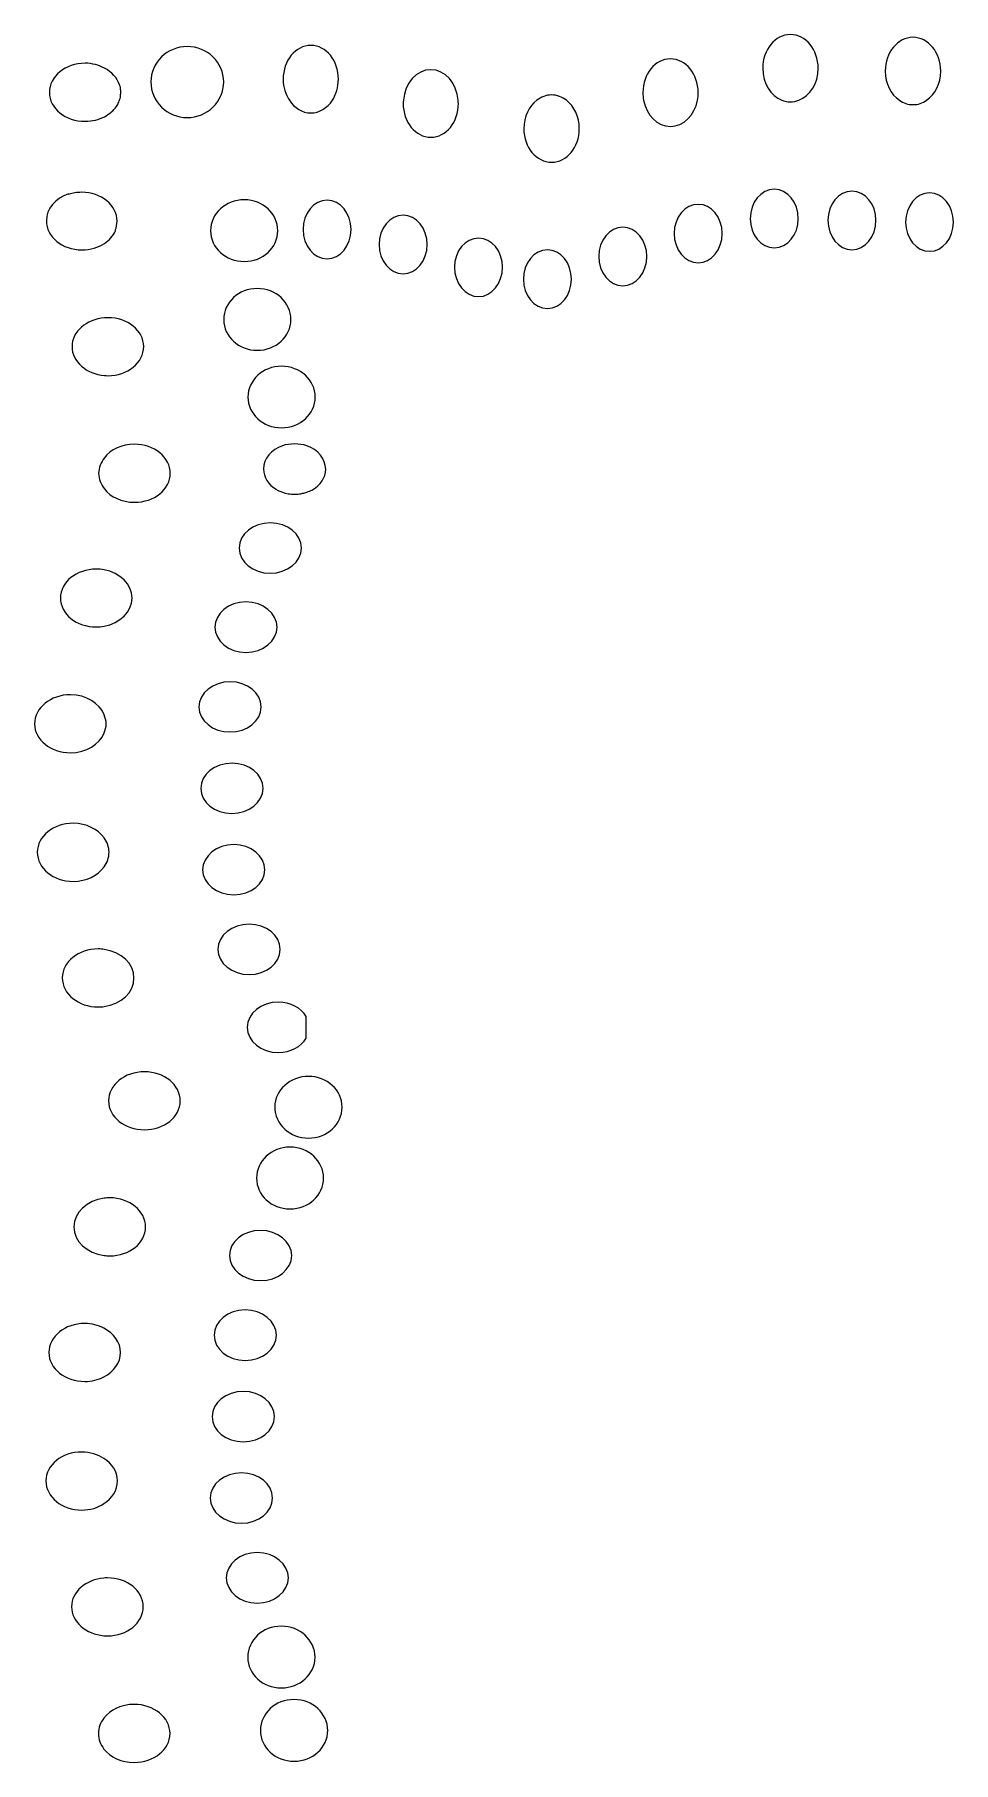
# Model space of a CAD drawing. Header units: centimetres. Extents: x -13.4 to 13.4, y -13.4 to 13.3.
# Drawn here: x -13.23 to -9.94, y 6.97 to 13.14 of the extents above; entities that cross this region are included whole.
import ezdxf

# ---------------------------------------------------------------- set-up
doc = ezdxf.new("R2010")
doc.units = ezdxf.units.CM
doc.header["$MEASUREMENT"] = 0
doc.layers.add('Layer 1', color=7, linetype='Continuous')

msp = doc.modelspace()

# ---------------------------------------------------------------- linework, layer by layer
at = {"layer": 'Layer 1', "color": 22, "lineweight": 25}
for points, knots in [([(-12.68097, 13.09894), (-12.60905, 13.09894), (-12.55033, 13.04251), (-12.55033, 12.97244), (-12.55033, 12.97244), (-12.55033, 12.90236), (-12.60905, 12.84511), (-12.68097, 12.84511), (-12.68097, 12.84511), (-12.75289, 12.84511), (-12.81078, 12.90236), (-12.81078, 12.97244), (-12.81078, 12.97244), (-12.81078, 13.04252), (-12.75289, 13.09894), (-12.68097, 13.09894)], [0, 0, 0, 0, 0.2, 0.2, 0.2, 0.2, 0.4, 0.4, 0.4, 0.4, 0.6, 0.6, 0.6, 0.6, 1, 1, 1, 1]), ([(-12.23862, 13.10308), (-12.18398, 13.10308), (-12.14023, 13.04893), (-12.14023, 12.98236), (-12.14023, 12.98236), (-12.14023, 12.95382), (-12.14814, 12.92773), (-12.16173, 12.90712), (-12.16173, 12.90712), (-12.17987, 12.8796), (-12.20738, 12.86164), (-12.23862, 12.86164), (-12.23862, 12.86164), (-12.26987, 12.86164), (-12.29737, 12.87955), (-12.31551, 12.90712), (-12.31551, 12.90712), (-12.3291, 12.92777), (-12.33783, 12.95382), (-12.33783, 12.98236), (-12.33783, 12.98236), (-12.33783, 13.04892), (-12.29325, 13.10308), (-12.23861, 13.10308), (-12.23861, 13.10308), (-12.23861, 13.10308), (-12.23862, 13.10308), (-12.23862, 13.10308)], [0, 0, 0, 0, 0.125, 0.125, 0.125, 0.125, 0.25, 0.25, 0.25, 0.25, 0.375, 0.375, 0.375, 0.375, 0.5, 0.5, 0.5, 0.5, 0.625, 0.625, 0.625, 0.625, 0.75, 0.75, 0.75, 0.75, 1, 1, 1, 1]), ([(-10.52379, 13.14194), (-10.46915, 13.14194), (-10.42457, 13.08779), (-10.42457, 13.02122), (-10.42457, 13.02122), (-10.42457, 12.96769), (-10.45362, 12.92285), (-10.4932, 12.90712), (-10.4932, 12.90712), (-10.50288, 12.90325), (-10.51306, 12.90133), (-10.52379, 12.90133), (-10.52379, 12.90133), (-10.53453, 12.90133), (-10.5447, 12.90325), (-10.55438, 12.90712), (-10.55438, 12.90712), (-10.59396, 12.92285), (-10.62301, 12.96774), (-10.62301, 13.02122), (-10.62301, 13.02122), (-10.62301, 13.08778), (-10.57847, 13.14194), (-10.52379, 13.14194)], [0, 0, 0, 0, 0.1428571, 0.1428571, 0.1428571, 0.1428571, 0.2857143, 0.2857143, 0.2857143, 0.2857143, 0.4285714, 0.4285714, 0.4285714, 0.4285714, 0.5714286, 0.5714286, 0.5714286, 0.5714286, 0.7142857, 0.7142857, 0.7142857, 0.7142857, 1, 1, 1, 1]), ([(-10.08557, 13.13202), (-10.03093, 13.13202), (-9.98635, 13.07787), (-9.98635, 13.0113), (-9.98635, 13.0113), (-9.98635, 12.96656), (-10.00711, 12.92797), (-10.03679, 12.90712), (-10.03679, 12.90712), (-10.05131, 12.89693), (-10.06763, 12.89141), (-10.08557, 12.89141), (-10.08557, 12.89141), (-10.10355, 12.89141), (-10.11983, 12.89697), (-10.13435, 12.90712), (-10.13435, 12.90712), (-10.16403, 12.92793), (-10.18479, 12.96656), (-10.18479, 13.0113), (-10.18479, 13.0113), (-10.18479, 13.07786), (-10.14025, 13.13202), (-10.08557, 13.13202)], [0, 0, 0, 0, 0.1428571, 0.1428571, 0.1428571, 0.1428571, 0.2857143, 0.2857143, 0.2857143, 0.2857143, 0.4285714, 0.4285714, 0.4285714, 0.4285714, 0.5714286, 0.5714286, 0.5714286, 0.5714286, 0.7142857, 0.7142857, 0.7142857, 0.7142857, 1, 1, 1, 1]), ([(-13.0456, 13.03941), (-13.02004, 13.0394), (-12.99693, 13.03247), (-12.97697, 13.02205), (-12.97697, 13.02205), (-12.95043, 13.00818), (-12.93068, 12.98701), (-12.9224, 12.96169), (-12.9224, 12.96169), (-12.92145, 12.95877), (-12.92056, 12.95561), (-12.91992, 12.95259), (-12.91992, 12.95259), (-12.9191, 12.94788), (-12.91835, 12.94342), (-12.91827, 12.93853), (-12.91827, 12.93853), (-12.91826, 12.93796), (-12.91827, 12.93745), (-12.91827, 12.93688), (-12.91827, 12.93688), (-12.91826, 12.9366), (-12.91827, 12.93634), (-12.91827, 12.93605), (-12.91827, 12.93605), (-12.91827, 12.93577), (-12.91827, 12.9355), (-12.91827, 12.93522), (-12.91827, 12.93522), (-12.91837, 12.9299), (-12.91895, 12.9246), (-12.91992, 12.91951), (-12.91992, 12.91951), (-12.92002, 12.91898), (-12.91981, 12.91838), (-12.91992, 12.91786), (-12.91992, 12.91786), (-12.92056, 12.91485), (-12.92145, 12.91168), (-12.9224, 12.90876), (-12.9224, 12.90876), (-12.92332, 12.90589), (-12.92452, 12.90326), (-12.92571, 12.90049), (-12.92571, 12.90049), (-12.92811, 12.89506), (-12.93054, 12.88974), (-12.93398, 12.88478), (-12.93398, 12.88478), (-12.93419, 12.88447), (-12.9346, 12.88426), (-12.93481, 12.88395), (-12.93481, 12.88395), (-12.9379, 12.87938), (-12.94173, 12.87484), (-12.94556, 12.87072), (-12.94556, 12.87072), (-12.94608, 12.87016), (-12.94668, 12.86962), (-12.94721, 12.86907), (-12.94721, 12.86907), (-12.94895, 12.86737), (-12.95113, 12.86572), (-12.953, 12.86411), (-12.953, 12.86411), (-12.96019, 12.85794), (-12.96812, 12.85302), (-12.97698, 12.8484), (-12.97698, 12.8484), (-12.99698, 12.83799), (-13.02009, 12.83185), (-13.04561, 12.83186), (-13.04561, 12.83186), (-13.11635, 12.83188), (-13.17379, 12.87793), (-13.17377, 12.93521), (-13.17377, 12.93521), (-13.17375, 12.99249), (-13.11635, 13.03941), (-13.04561, 13.03939), (-13.04561, 13.03939), (-13.04561, 13.03939), (-13.0456, 13.03941), (-13.0456, 13.03941)], [0, 0, 0, 0, 0.0454545, 0.0454545, 0.0454545, 0.0454545, 0.0909091, 0.0909091, 0.0909091, 0.0909091, 0.1363636, 0.1363636, 0.1363636, 0.1363636, 0.1818182, 0.1818182, 0.1818182, 0.1818182, 0.2272727, 0.2272727, 0.2272727, 0.2272727, 0.2727273, 0.2727273, 0.2727273, 0.2727273, 0.3181818, 0.3181818, 0.3181818, 0.3181818, 0.3636364, 0.3636364, 0.3636364, 0.3636364, 0.4090909, 0.4090909, 0.4090909, 0.4090909, 0.4545455, 0.4545455, 0.4545455, 0.4545455, 0.5, 0.5, 0.5, 0.5, 0.5454545, 0.5454545, 0.5454545, 0.5454545, 0.5909091, 0.5909091, 0.5909091, 0.5909091, 0.6363636, 0.6363636, 0.6363636, 0.6363636, 0.6818182, 0.6818182, 0.6818182, 0.6818182, 0.7272727, 0.7272727, 0.7272727, 0.7272727, 0.7727273, 0.7727273, 0.7727273, 0.7727273, 0.8181818, 0.8181818, 0.8181818, 0.8181818, 0.8636364, 0.8636364, 0.8636364, 0.8636364, 0.9090909, 0.9090909, 0.9090909, 0.9090909, 1, 1, 1, 1]), ([(-10.95291, 13.05512), (-10.89827, 13.05512), (-10.85369, 13.00097), (-10.85369, 12.9344), (-10.85369, 12.9344), (-10.85369, 12.92507), (-10.85454, 12.91586), (-10.85617, 12.90711), (-10.85617, 12.90711), (-10.86627, 12.85359), (-10.90596, 12.81368), (-10.95291, 12.81368), (-10.95291, 12.81368), (-10.99993, 12.81368), (-11.03873, 12.85359), (-11.04882, 12.90711), (-11.04882, 12.90711), (-11.05046, 12.91586), (-11.0513, 12.92506), (-11.0513, 12.9344), (-11.0513, 12.9344), (-11.05135, 13.00096), (-11.00758, 13.05512), (-10.95291, 13.05512)], [0, 0, 0, 0, 0.1428571, 0.1428571, 0.1428571, 0.1428571, 0.2857143, 0.2857143, 0.2857143, 0.2857143, 0.4285714, 0.4285714, 0.4285714, 0.4285714, 0.5714286, 0.5714286, 0.5714286, 0.5714286, 0.7142857, 0.7142857, 0.7142857, 0.7142857, 1, 1, 1, 1]), ([(-11.8095, 13.01626), (-11.75825, 13.01626), (-11.71697, 12.96798), (-11.71193, 12.90712), (-11.71193, 12.90712), (-11.71161, 12.9031), (-11.7111, 12.89964), (-11.7111, 12.89554), (-11.7111, 12.89554), (-11.7111, 12.82894), (-11.75485, 12.77482), (-11.80949, 12.77482), (-11.80949, 12.77482), (-11.86413, 12.77482), (-11.90871, 12.82893), (-11.90871, 12.89554), (-11.90871, 12.89554), (-11.90871, 12.89964), (-11.90824, 12.90309), (-11.90788, 12.90712), (-11.90788, 12.90712), (-11.90285, 12.96799), (-11.86073, 13.01626), (-11.80949, 13.01626), (-11.80949, 13.01626), (-11.80949, 13.01626), (-11.8095, 13.01626), (-11.8095, 13.01626)], [0, 0, 0, 0, 0.125, 0.125, 0.125, 0.125, 0.25, 0.25, 0.25, 0.25, 0.375, 0.375, 0.375, 0.375, 0.5, 0.5, 0.5, 0.5, 0.625, 0.625, 0.625, 0.625, 0.75, 0.75, 0.75, 0.75, 1, 1, 1, 1]), ([(-11.3779, 12.92614), (-11.35851, 12.92614), (-11.34024, 12.91884), (-11.32498, 12.90712), (-11.32498, 12.90712), (-11.29719, 12.88576), (-11.27868, 12.8484), (-11.27868, 12.80542), (-11.27868, 12.80542), (-11.27868, 12.73882), (-11.32326, 12.68553), (-11.3779, 12.68553), (-11.3779, 12.68553), (-11.43254, 12.68553), (-11.47712, 12.73882), (-11.47712, 12.80542), (-11.47712, 12.80542), (-11.47712, 12.8484), (-11.4586, 12.88576), (-11.43082, 12.90712), (-11.43082, 12.90712), (-11.41556, 12.91883), (-11.39729, 12.92614), (-11.3779, 12.92614)], [0, 0, 0, 0, 0.1428571, 0.1428571, 0.1428571, 0.1428571, 0.2857143, 0.2857143, 0.2857143, 0.2857143, 0.4285714, 0.4285714, 0.4285714, 0.4285714, 0.5714286, 0.5714286, 0.5714286, 0.5714286, 0.7142857, 0.7142857, 0.7142857, 0.7142857, 1, 1, 1, 1]), ([(-13.058, 12.57805), (-12.98792, 12.57805), (-12.9315, 12.53187), (-12.9315, 12.4747), (-12.9315, 12.4747), (-12.9315, 12.46352), (-12.93409, 12.45254), (-12.93811, 12.44245), (-12.93811, 12.44245), (-12.93767, 12.4417), (-12.93771, 12.44073), (-12.93728, 12.43997), (-12.93728, 12.43997), (-12.94554, 12.42231), (-12.95904, 12.40697), (-12.97697, 12.39532), (-12.97697, 12.39532), (-12.99888, 12.38108), (-13.02684, 12.37216), (-13.05717, 12.37217), (-13.05717, 12.37217), (-13.12791, 12.37219), (-13.18452, 12.41907), (-13.1845, 12.47635), (-13.1845, 12.47635), (-13.18449, 12.51983), (-13.152, 12.55686), (-13.10512, 12.57226), (-13.10512, 12.57226), (-13.10512, 12.57226), (-13.10512, 12.57061), (-13.10512, 12.57061), (-13.10512, 12.57061), (-13.09059, 12.57534), (-13.07459, 12.57805), (-13.05799, 12.57805), (-13.05799, 12.57805), (-13.05799, 12.57805), (-13.058, 12.57805), (-13.058, 12.57805)], [0, 0, 0, 0, 0.0909091, 0.0909091, 0.0909091, 0.0909091, 0.1818182, 0.1818182, 0.1818182, 0.1818182, 0.2727273, 0.2727273, 0.2727273, 0.2727273, 0.3636364, 0.3636364, 0.3636364, 0.3636364, 0.4545455, 0.4545455, 0.4545455, 0.4545455, 0.5454545, 0.5454545, 0.5454545, 0.5454545, 0.6363636, 0.6363636, 0.6363636, 0.6363636, 0.7272727, 0.7272727, 0.7272727, 0.7272727, 0.8181818, 0.8181818, 0.8181818, 0.8181818, 1, 1, 1, 1]), ([(-12.47675, 12.55159), (-12.41036, 12.55159), (-12.35686, 12.50165), (-12.35686, 12.4408), (-12.35686, 12.4408), (-12.35686, 12.37994), (-12.41036, 12.33083), (-12.47675, 12.33083), (-12.47675, 12.33083), (-12.54314, 12.33083), (-12.59747, 12.37994), (-12.59747, 12.4408), (-12.59747, 12.4408), (-12.59747, 12.50166), (-12.54314, 12.55159), (-12.47675, 12.55159)], [0, 0, 0, 0, 0.2, 0.2, 0.2, 0.2, 0.4, 0.4, 0.4, 0.4, 0.6, 0.6, 0.6, 0.6, 1, 1, 1, 1]), ([(-12.18074, 12.54993), (-12.1334, 12.54989), (-12.09475, 12.50259), (-12.09475, 12.44492), (-12.09475, 12.44492), (-12.09475, 12.38726), (-12.1334, 12.34074), (-12.18074, 12.34074), (-12.18074, 12.34074), (-12.22808, 12.34074), (-12.26673, 12.38726), (-12.26673, 12.44492), (-12.26673, 12.44492), (-12.26673, 12.50258), (-12.22808, 12.54993), (-12.18074, 12.54993)], [0, 0, 0, 0, 0.2, 0.2, 0.2, 0.2, 0.4, 0.4, 0.4, 0.4, 0.6, 0.6, 0.6, 0.6, 1, 1, 1, 1]), ([(-10.58167, 12.58879), (-10.53433, 12.58879), (-10.49568, 12.54145), (-10.49568, 12.48378), (-10.49568, 12.48378), (-10.49568, 12.42612), (-10.53433, 12.3796), (-10.58167, 12.3796), (-10.58167, 12.3796), (-10.62901, 12.3796), (-10.66766, 12.42612), (-10.66766, 12.48378), (-10.66766, 12.48378), (-10.66766, 12.54144), (-10.62897, 12.58879), (-10.58167, 12.58879)], [0, 0, 0, 0, 0.2, 0.2, 0.2, 0.2, 0.4, 0.4, 0.4, 0.4, 0.6, 0.6, 0.6, 0.6, 1, 1, 1, 1]), ([(-10.30386, 12.58218), (-10.25652, 12.58218), (-10.21787, 12.53566), (-10.21787, 12.478), (-10.21787, 12.478), (-10.21787, 12.42034), (-10.25652, 12.37299), (-10.30386, 12.37299), (-10.30386, 12.37299), (-10.3512, 12.37299), (-10.38985, 12.42033), (-10.38985, 12.478), (-10.38985, 12.478), (-10.38985, 12.53566), (-10.35116, 12.58218), (-10.30386, 12.58218)], [0, 0, 0, 0, 0.2, 0.2, 0.2, 0.2, 0.4, 0.4, 0.4, 0.4, 0.6, 0.6, 0.6, 0.6, 1, 1, 1, 1]), ([(-10.02604, 12.57639), (-9.9787, 12.57639), (-9.94088, 12.52909), (-9.94088, 12.47138), (-9.94088, 12.47138), (-9.94088, 12.41372), (-9.97871, 12.3672), (-10.02604, 12.3672), (-10.02604, 12.3672), (-10.07338, 12.3672), (-10.11203, 12.41372), (-10.11203, 12.47138), (-10.11203, 12.47138), (-10.11203, 12.52904), (-10.07338, 12.57639), (-10.02604, 12.57639)], [0, 0, 0, 0, 0.2, 0.2, 0.2, 0.2, 0.4, 0.4, 0.4, 0.4, 0.6, 0.6, 0.6, 0.6, 1, 1, 1, 1]), ([(-11.90872, 12.49619), (-11.86138, 12.49619), (-11.82273, 12.44885), (-11.82273, 12.39118), (-11.82273, 12.39118), (-11.82273, 12.33352), (-11.86138, 12.287), (-11.90872, 12.287), (-11.90872, 12.287), (-11.95606, 12.287), (-11.99471, 12.33352), (-11.99471, 12.39118), (-11.99471, 12.39118), (-11.99471, 12.44884), (-11.95606, 12.49619), (-11.90872, 12.49619)], [0, 0, 0, 0, 0.2, 0.2, 0.2, 0.2, 0.4, 0.4, 0.4, 0.4, 0.6, 0.6, 0.6, 0.6, 1, 1, 1, 1]), ([(-10.85369, 12.53505), (-10.80635, 12.53505), (-10.7677, 12.48853), (-10.7677, 12.43087), (-10.7677, 12.43087), (-10.7677, 12.37321), (-10.80635, 12.32586), (-10.85369, 12.32586), (-10.85369, 12.32586), (-10.90103, 12.32586), (-10.93968, 12.3732), (-10.93968, 12.43087), (-10.93968, 12.43087), (-10.93968, 12.48853), (-10.90103, 12.53505), (-10.85369, 12.53505)], [0, 0, 0, 0, 0.2, 0.2, 0.2, 0.2, 0.4, 0.4, 0.4, 0.4, 0.6, 0.6, 0.6, 0.6, 1, 1, 1, 1]), ([(-11.12324, 12.45319), (-11.0759, 12.45319), (-11.03725, 12.40667), (-11.03725, 12.34901), (-11.03725, 12.34901), (-11.03725, 12.29135), (-11.0759, 12.244), (-11.12324, 12.244), (-11.12324, 12.244), (-11.17058, 12.244), (-11.20923, 12.29134), (-11.20923, 12.34901), (-11.20923, 12.34901), (-11.20923, 12.40667), (-11.17058, 12.45319), (-11.12324, 12.45319)], [0, 0, 0, 0, 0.2, 0.2, 0.2, 0.2, 0.4, 0.4, 0.4, 0.4, 0.6, 0.6, 0.6, 0.6, 1, 1, 1, 1]), ([(-11.63917, 12.41433), (-11.59183, 12.41433), (-11.55318, 12.36781), (-11.55318, 12.31015), (-11.55318, 12.31015), (-11.55318, 12.25249), (-11.59183, 12.20514), (-11.63917, 12.20514), (-11.63917, 12.20514), (-11.68651, 12.20514), (-11.72516, 12.25248), (-11.72516, 12.31015), (-11.72516, 12.31015), (-11.72516, 12.36781), (-11.68651, 12.41433), (-11.63917, 12.41433)], [0, 0, 0, 0, 0.2, 0.2, 0.2, 0.2, 0.4, 0.4, 0.4, 0.4, 0.6, 0.6, 0.6, 0.6, 1, 1, 1, 1]), ([(-11.39278, 12.37217), (-11.34544, 12.37217), (-11.30679, 12.32483), (-11.30679, 12.26716), (-11.30679, 12.26716), (-11.30679, 12.2095), (-11.34544, 12.16298), (-11.39278, 12.16298), (-11.39278, 12.16298), (-11.44012, 12.16298), (-11.47877, 12.2095), (-11.47877, 12.26716), (-11.47877, 12.26716), (-11.47877, 12.32482), (-11.44008, 12.37217), (-11.39278, 12.37217)], [0, 0, 0, 0, 0.2, 0.2, 0.2, 0.2, 0.4, 0.4, 0.4, 0.4, 0.6, 0.6, 0.6, 0.6, 1, 1, 1, 1]), ([(-12.43044, 12.23409), (-12.36405, 12.23409), (-12.30972, 12.18415), (-12.30972, 12.1233), (-12.30972, 12.1233), (-12.30972, 12.06244), (-12.36405, 12.01333), (-12.43044, 12.01333), (-12.43044, 12.01333), (-12.49683, 12.01333), (-12.55033, 12.06244), (-12.55033, 12.1233), (-12.55033, 12.1233), (-12.55033, 12.18416), (-12.49683, 12.23409), (-12.43044, 12.23409)], [0, 0, 0, 0, 0.2, 0.2, 0.2, 0.2, 0.4, 0.4, 0.4, 0.4, 0.6, 0.6, 0.6, 0.6, 1, 1, 1, 1]), ([(-12.96457, 12.12991), (-12.89379, 12.12989), (-12.83639, 12.08384), (-12.83641, 12.02656), (-12.83641, 12.02656), (-12.83643, 11.96928), (-12.89379, 11.92236), (-12.96457, 11.92238), (-12.96457, 11.92238), (-12.96893, 11.92238), (-12.9727, 11.92287), (-12.97697, 11.92321), (-12.97697, 11.92321), (-13.04165, 11.92851), (-13.09274, 11.97284), (-13.09273, 12.02656), (-13.09273, 12.02656), (-13.09271, 12.08028), (-13.04166, 12.12383), (-12.97697, 12.12909), (-12.97697, 12.12909), (-12.9727, 12.12946), (-12.96892, 12.12992), (-12.96457, 12.12992), (-12.96457, 12.12992), (-12.96457, 12.12992), (-12.96457, 12.12991), (-12.96457, 12.12991)], [0, 0, 0, 0, 0.125, 0.125, 0.125, 0.125, 0.25, 0.25, 0.25, 0.25, 0.375, 0.375, 0.375, 0.375, 0.5, 0.5, 0.5, 0.5, 0.625, 0.625, 0.625, 0.625, 0.75, 0.75, 0.75, 0.75, 1, 1, 1, 1]), ([(-12.34363, 11.95627), (-12.27724, 11.95627), (-12.22291, 11.90716), (-12.22291, 11.8463), (-12.22291, 11.8463), (-12.22291, 11.78544), (-12.27724, 11.73633), (-12.34363, 11.73633), (-12.34363, 11.73633), (-12.41002, 11.73633), (-12.46352, 11.78544), (-12.46352, 11.8463), (-12.46352, 11.8463), (-12.46352, 11.90716), (-12.41002, 11.95627), (-12.34363, 11.95627)], [0, 0, 0, 0, 0.2, 0.2, 0.2, 0.2, 0.4, 0.4, 0.4, 0.4, 0.6, 0.6, 0.6, 0.6, 1, 1, 1, 1]), ([(-12.86949, 11.67764), (-12.79871, 11.67762), (-12.74131, 11.63074), (-12.74133, 11.57346), (-12.74133, 11.57346), (-12.74135, 11.51618), (-12.79871, 11.47008), (-12.86949, 11.47011), (-12.86949, 11.47011), (-12.91517, 11.47013), (-12.95429, 11.48893), (-12.97698, 11.51807), (-12.97698, 11.51807), (-12.98942, 11.53407), (-12.99766, 11.55314), (-12.99765, 11.57347), (-12.99765, 11.57347), (-12.99764, 11.5938), (-12.98943, 11.61288), (-12.97698, 11.62887), (-12.97698, 11.62887), (-12.95428, 11.65799), (-12.91517, 11.67767), (-12.86949, 11.67765), (-12.86949, 11.67765), (-12.86949, 11.67765), (-12.86949, 11.67764), (-12.86949, 11.67764)], [0, 0, 0, 0, 0.125, 0.125, 0.125, 0.125, 0.25, 0.25, 0.25, 0.25, 0.375, 0.375, 0.375, 0.375, 0.5, 0.5, 0.5, 0.5, 0.625, 0.625, 0.625, 0.625, 0.75, 0.75, 0.75, 0.75, 1, 1, 1, 1]), ([(-12.2965, 11.67846), (-12.28118, 11.67845), (-12.2668, 11.67641), (-12.25351, 11.67185), (-12.25351, 11.67185), (-12.25327, 11.67177), (-12.25293, 11.67193), (-12.25268, 11.67185), (-12.25268, 11.67185), (-12.21319, 11.65802), (-12.1857, 11.62533), (-12.18571, 11.58834), (-12.18571, 11.58834), (-12.18572, 11.55789), (-12.20416, 11.53104), (-12.23284, 11.51475), (-12.23284, 11.51475), (-12.23337, 11.51445), (-12.23396, 11.51422), (-12.23449, 11.51392), (-12.23449, 11.51392), (-12.24006, 11.51103), (-12.24648, 11.50856), (-12.25268, 11.50648), (-12.25268, 11.50648), (-12.25781, 11.50475), (-12.2629, 11.50346), (-12.26839, 11.50235), (-12.26839, 11.50235), (-12.27039, 11.50192), (-12.27213, 11.50104), (-12.27418, 11.5007), (-12.27418, 11.5007), (-12.28132, 11.49958), (-12.28895, 11.49905), (-12.2965, 11.49905), (-12.2965, 11.49905), (-12.30434, 11.49905), (-12.31227, 11.4995), (-12.31965, 11.5007), (-12.31965, 11.5007), (-12.33405, 11.50304), (-12.34751, 11.5077), (-12.35934, 11.51393), (-12.35934, 11.51393), (-12.36056, 11.51457), (-12.36146, 11.51573), (-12.36265, 11.51641), (-12.36265, 11.51641), (-12.39013, 11.53282), (-12.40813, 11.55947), (-12.40813, 11.58917), (-12.40813, 11.58917), (-12.40812, 11.62636), (-12.38021, 11.65818), (-12.34033, 11.67185), (-12.34033, 11.67185), (-12.32704, 11.67641), (-12.31183, 11.67847), (-12.29651, 11.67846), (-12.29651, 11.67846), (-12.29651, 11.67846), (-12.2965, 11.67846), (-12.2965, 11.67846)], [0, 0, 0, 0, 0.0588235, 0.0588235, 0.0588235, 0.0588235, 0.1176471, 0.1176471, 0.1176471, 0.1176471, 0.1764706, 0.1764706, 0.1764706, 0.1764706, 0.2352941, 0.2352941, 0.2352941, 0.2352941, 0.2941176, 0.2941176, 0.2941176, 0.2941176, 0.3529412, 0.3529412, 0.3529412, 0.3529412, 0.4117647, 0.4117647, 0.4117647, 0.4117647, 0.4705882, 0.4705882, 0.4705882, 0.4705882, 0.5294118, 0.5294118, 0.5294118, 0.5294118, 0.5882353, 0.5882353, 0.5882353, 0.5882353, 0.6470588, 0.6470588, 0.6470588, 0.6470588, 0.7058824, 0.7058824, 0.7058824, 0.7058824, 0.7647059, 0.7647059, 0.7647059, 0.7647059, 0.8235294, 0.8235294, 0.8235294, 0.8235294, 0.8823529, 0.8823529, 0.8823529, 0.8823529, 1, 1, 1, 1]), ([(-12.38332, 11.39652), (-12.32204, 11.3965), (-12.27251, 11.35602), (-12.27253, 11.3064), (-12.27253, 11.3064), (-12.27255, 11.25678), (-12.32287, 11.21625), (-12.38415, 11.21628), (-12.38415, 11.21628), (-12.44543, 11.2163), (-12.49496, 11.25678), (-12.49494, 11.3064), (-12.49494, 11.3064), (-12.49492, 11.35602), (-12.4446, 11.39655), (-12.38332, 11.39652)], [0, 0, 0, 0, 0.2, 0.2, 0.2, 0.2, 0.4, 0.4, 0.4, 0.4, 0.6, 0.6, 0.6, 0.6, 1, 1, 1, 1]), ([(-13.00591, 11.23115), (-12.99599, 11.23115), (-12.98709, 11.23039), (-12.9778, 11.22867), (-12.9778, 11.22867), (-12.92092, 11.21807), (-12.87774, 11.17708), (-12.87775, 11.1278), (-12.87775, 11.1278), (-12.87777, 11.07858), (-12.92091, 11.03749), (-12.9778, 11.02693), (-12.9778, 11.02693), (-12.98709, 11.02522), (-12.996, 11.02445), (-13.00591, 11.02445), (-13.00591, 11.02445), (-13.07665, 11.02448), (-13.13409, 11.07052), (-13.13407, 11.1278), (-13.13407, 11.1278), (-13.13405, 11.18511), (-13.07665, 11.23124), (-13.00591, 11.23115)], [0, 0, 0, 0, 0.1428571, 0.1428571, 0.1428571, 0.1428571, 0.2857143, 0.2857143, 0.2857143, 0.2857143, 0.4285714, 0.4285714, 0.4285714, 0.4285714, 0.5714286, 0.5714286, 0.5714286, 0.5714286, 0.7142857, 0.7142857, 0.7142857, 0.7142857, 1, 1, 1, 1]), ([(-12.47096, 11.11374), (-12.40968, 11.11372), (-12.35932, 11.07324), (-12.35934, 11.02362), (-12.35934, 11.02362), (-12.35936, 10.974), (-12.40968, 10.93347), (-12.47096, 10.9335), (-12.47096, 10.9335), (-12.53224, 10.93352), (-12.58177, 10.974), (-12.58175, 11.02362), (-12.58175, 11.02362), (-12.58173, 11.07324), (-12.53223, 11.11377), (-12.47096, 11.11374)], [0, 0, 0, 0, 0.2, 0.2, 0.2, 0.2, 0.4, 0.4, 0.4, 0.4, 0.6, 0.6, 0.6, 0.6, 1, 1, 1, 1]), ([(-12.52718, 10.82849), (-12.4659, 10.82847), (-12.41637, 10.78799), (-12.41639, 10.73837), (-12.41639, 10.73837), (-12.41641, 10.68875), (-12.46673, 10.64905), (-12.52801, 10.64907), (-12.52801, 10.64907), (-12.58929, 10.64909), (-12.63882, 10.68875), (-12.6388, 10.73837), (-12.6388, 10.73837), (-12.63878, 10.78796), (-12.58846, 10.82852), (-12.52718, 10.82849)], [0, 0, 0, 0, 0.2, 0.2, 0.2, 0.2, 0.4, 0.4, 0.4, 0.4, 0.6, 0.6, 0.6, 0.6, 1, 1, 1, 1]), ([(-13.09852, 10.78219), (-13.04168, 10.78217), (-12.99451, 10.75175), (-12.9778, 10.71026), (-12.9778, 10.71026), (-12.9737, 10.70011), (-12.97036, 10.68927), (-12.97036, 10.67801), (-12.97036, 10.67801), (-12.97036, 10.66676), (-12.97369, 10.65591), (-12.9778, 10.64576), (-12.9778, 10.64576), (-12.99453, 10.60427), (-13.04164, 10.57463), (-13.09852, 10.57465), (-13.09852, 10.57465), (-13.16926, 10.57467), (-13.2267, 10.62072), (-13.22668, 10.678), (-13.22668, 10.678), (-13.22666, 10.73531), (-13.16926, 10.7822), (-13.09852, 10.78218), (-13.09852, 10.78218), (-13.09852, 10.78218), (-13.09852, 10.78219), (-13.09852, 10.78219)], [0, 0, 0, 0, 0.125, 0.125, 0.125, 0.125, 0.25, 0.25, 0.25, 0.25, 0.375, 0.375, 0.375, 0.375, 0.5, 0.5, 0.5, 0.5, 0.625, 0.625, 0.625, 0.625, 0.75, 0.75, 0.75, 0.75, 1, 1, 1, 1]), ([(-12.52057, 10.53745), (-12.45929, 10.53743), (-12.40976, 10.49695), (-12.40978, 10.44733), (-12.40978, 10.44733), (-12.4098, 10.39771), (-12.46012, 10.35801), (-12.5214, 10.35803), (-12.5214, 10.35803), (-12.58268, 10.35805), (-12.63221, 10.39771), (-12.63219, 10.44733), (-12.63219, 10.44733), (-12.63217, 10.49692), (-12.58185, 10.53747), (-12.52057, 10.53745)], [0, 0, 0, 0, 0.2, 0.2, 0.2, 0.2, 0.4, 0.4, 0.4, 0.4, 0.6, 0.6, 0.6, 0.6, 1, 1, 1, 1]), ([(-13.0886, 10.32247), (-13.04105, 10.32245), (-12.99991, 10.3015), (-12.97781, 10.27038), (-12.97781, 10.27038), (-12.96703, 10.25516), (-12.96044, 10.23796), (-12.96045, 10.21912), (-12.96045, 10.21912), (-12.96046, 10.20031), (-12.96698, 10.18225), (-12.97781, 10.16703), (-12.97781, 10.16703), (-12.99997, 10.13593), (-13.04106, 10.11492), (-13.0886, 10.11494), (-13.0886, 10.11494), (-13.15934, 10.11497), (-13.21678, 10.16184), (-13.21676, 10.21912), (-13.21676, 10.21912), (-13.21674, 10.27643), (-13.15934, 10.3225), (-13.0886, 10.32247)], [0, 0, 0, 0, 0.1428571, 0.1428571, 0.1428571, 0.1428571, 0.2857143, 0.2857143, 0.2857143, 0.2857143, 0.4285714, 0.4285714, 0.4285714, 0.4285714, 0.5714286, 0.5714286, 0.5714286, 0.5714286, 0.7142857, 0.7142857, 0.7142857, 0.7142857, 1, 1, 1, 1]), ([(-12.51395, 10.24641), (-12.45267, 10.24639), (-12.40314, 10.20591), (-12.40316, 10.15629), (-12.40316, 10.15629), (-12.40318, 10.10667), (-12.45268, 10.06697), (-12.51395, 10.06699), (-12.51395, 10.06699), (-12.57527, 10.06701), (-12.62559, 10.10667), (-12.62557, 10.15629), (-12.62557, 10.15629), (-12.62555, 10.20591), (-12.57523, 10.24643), (-12.51395, 10.24641)], [0, 0, 0, 0, 0.2, 0.2, 0.2, 0.2, 0.4, 0.4, 0.4, 0.4, 0.6, 0.6, 0.6, 0.6, 1, 1, 1, 1]), ([(-12.45938, 9.96198), (-12.3981, 9.96196), (-12.34857, 9.92148), (-12.34859, 9.87186), (-12.34859, 9.87186), (-12.34861, 9.82224), (-12.39811, 9.78171), (-12.45938, 9.78174), (-12.45938, 9.78174), (-12.52066, 9.78176), (-12.57102, 9.82224), (-12.571, 9.87186), (-12.571, 9.87186), (-12.57098, 9.92148), (-12.52066, 9.96201), (-12.45938, 9.96198)], [0, 0, 0, 0, 0.2, 0.2, 0.2, 0.2, 0.4, 0.4, 0.4, 0.4, 0.6, 0.6, 0.6, 0.6, 1, 1, 1, 1]), ([(-12.9993, 9.87351), (-12.99192, 9.87351), (-12.98481, 9.87283), (-12.9778, 9.87186), (-12.9778, 9.87186), (-12.91731, 9.86351), (-12.87112, 9.82067), (-12.87114, 9.76933), (-12.87114, 9.76933), (-12.87116, 9.718), (-12.91731, 9.67594), (-12.9778, 9.66763), (-12.9778, 9.66763), (-12.98481, 9.66666), (-12.99191, 9.66597), (-12.9993, 9.66598), (-12.9993, 9.66598), (-13.07004, 9.666), (-13.12748, 9.71288), (-13.12746, 9.77016), (-13.12746, 9.77016), (-13.12744, 9.82744), (-13.07004, 9.87354), (-12.9993, 9.87351)], [0, 0, 0, 0, 0.1428571, 0.1428571, 0.1428571, 0.1428571, 0.2857143, 0.2857143, 0.2857143, 0.2857143, 0.4285714, 0.4285714, 0.4285714, 0.4285714, 0.5714286, 0.5714286, 0.5714286, 0.5714286, 0.7142857, 0.7142857, 0.7142857, 0.7142857, 1, 1, 1, 1]), ([(-12.3552, 9.68334), (-12.31123, 9.68332), (-12.27316, 9.66215), (-12.25515, 9.63208), (-12.25515, 9.63208), (-12.25515, 9.63208), (-12.25515, 9.55436), (-12.25515, 9.55436), (-12.25515, 9.55436), (-12.27317, 9.5243), (-12.31122, 9.50308), (-12.3552, 9.5031), (-12.3552, 9.5031), (-12.41648, 9.50312), (-12.46601, 9.5436), (-12.46599, 9.59322), (-12.46599, 9.59322), (-12.46597, 9.64284), (-12.41647, 9.68337), (-12.3552, 9.68334)], [0, 0, 0, 0, 0.1666667, 0.1666667, 0.1666667, 0.1666667, 0.3333333, 0.3333333, 0.3333333, 0.3333333, 0.5, 0.5, 0.5, 0.5, 0.6666667, 0.6666667, 0.6666667, 0.6666667, 1, 1, 1, 1]), ([(-12.83393, 9.43447), (-12.76315, 9.43445), (-12.70575, 9.38757), (-12.70577, 9.33029), (-12.70577, 9.33029), (-12.70579, 9.27301), (-12.76315, 9.22691), (-12.83393, 9.22694), (-12.83393, 9.22694), (-12.90467, 9.22696), (-12.96211, 9.27301), (-12.96209, 9.33029), (-12.96209, 9.33029), (-12.96207, 9.38757), (-12.90471, 9.43449), (-12.83393, 9.43447)], [0, 0, 0, 0, 0.2, 0.2, 0.2, 0.2, 0.4, 0.4, 0.4, 0.4, 0.6, 0.6, 0.6, 0.6, 1, 1, 1, 1]), ([(-12.24689, 9.41793), (-12.1805, 9.41793), (-12.127, 9.36882), (-12.127, 9.30796), (-12.127, 9.30796), (-12.127, 9.2471), (-12.1805, 9.19717), (-12.24689, 9.19717), (-12.24689, 9.19717), (-12.31328, 9.19717), (-12.36761, 9.24711), (-12.36761, 9.30796), (-12.36761, 9.30796), (-12.36761, 9.36882), (-12.31328, 9.41793), (-12.24689, 9.41793)], [0, 0, 0, 0, 0.2, 0.2, 0.2, 0.2, 0.4, 0.4, 0.4, 0.4, 0.6, 0.6, 0.6, 0.6, 1, 1, 1, 1]), ([(-12.31304, 9.16492), (-12.24665, 9.16492), (-12.19315, 9.11498), (-12.19315, 9.05413), (-12.19315, 9.05413), (-12.19315, 8.99327), (-12.24665, 8.94416), (-12.31304, 8.94416), (-12.31304, 8.94416), (-12.37943, 8.94416), (-12.43293, 8.99327), (-12.43293, 9.05413), (-12.43293, 9.05413), (-12.43293, 9.11499), (-12.37943, 9.16492), (-12.31304, 9.16492)], [0, 0, 0, 0, 0.2, 0.2, 0.2, 0.2, 0.4, 0.4, 0.4, 0.4, 0.6, 0.6, 0.6, 0.6, 1, 1, 1, 1]), ([(-12.95796, 8.98385), (-12.88718, 8.98383), (-12.82978, 8.93695), (-12.8298, 8.87967), (-12.8298, 8.87967), (-12.82982, 8.82236), (-12.88718, 8.77629), (-12.95796, 8.77632), (-12.95796, 8.77632), (-12.96481, 8.77632), (-12.97125, 8.77713), (-12.9778, 8.77797), (-12.9778, 8.77797), (-13.03899, 8.78582), (-13.08613, 8.8279), (-13.08611, 8.87967), (-13.08611, 8.87967), (-13.08609, 8.93144), (-13.03899, 8.97439), (-12.9778, 8.9822), (-12.9778, 8.9822), (-12.97124, 8.98304), (-12.9648, 8.98389), (-12.95796, 8.98385)], [0, 0, 0, 0, 0.1428571, 0.1428571, 0.1428571, 0.1428571, 0.2857143, 0.2857143, 0.2857143, 0.2857143, 0.4285714, 0.4285714, 0.4285714, 0.4285714, 0.5714286, 0.5714286, 0.5714286, 0.5714286, 0.7142857, 0.7142857, 0.7142857, 0.7142857, 1, 1, 1, 1]), ([(-12.41887, 8.86727), (-12.35759, 8.86725), (-12.30723, 8.82677), (-12.30725, 8.77715), (-12.30725, 8.77715), (-12.30727, 8.72753), (-12.35759, 8.68783), (-12.41887, 8.68785), (-12.41887, 8.68785), (-12.48015, 8.68787), (-12.52968, 8.72835), (-12.52966, 8.77797), (-12.52966, 8.77797), (-12.52964, 8.82759), (-12.48014, 8.86729), (-12.41887, 8.86727)], [0, 0, 0, 0, 0.2, 0.2, 0.2, 0.2, 0.4, 0.4, 0.4, 0.4, 0.6, 0.6, 0.6, 0.6, 1, 1, 1, 1]), ([(-13.04725, 8.53488), (-13.02169, 8.53487), (-12.99858, 8.52794), (-12.97862, 8.51752), (-12.97862, 8.51752), (-12.94324, 8.49903), (-12.91908, 8.46732), (-12.91909, 8.4307), (-12.91909, 8.4307), (-12.9191, 8.39408), (-12.94318, 8.36235), (-12.97862, 8.34388), (-12.97862, 8.34388), (-12.99862, 8.33347), (-13.02173, 8.32733), (-13.04725, 8.32734), (-13.04725, 8.32734), (-13.11799, 8.32736), (-13.17543, 8.37341), (-13.17541, 8.43069), (-13.17541, 8.43069), (-13.17539, 8.48797), (-13.11799, 8.53489), (-13.04725, 8.53487), (-13.04725, 8.53487), (-13.04725, 8.53487), (-13.04725, 8.53488), (-13.04725, 8.53488)], [0, 0, 0, 0, 0.125, 0.125, 0.125, 0.125, 0.25, 0.25, 0.25, 0.25, 0.375, 0.375, 0.375, 0.375, 0.5, 0.5, 0.5, 0.5, 0.625, 0.625, 0.625, 0.625, 0.75, 0.75, 0.75, 0.75, 1, 1, 1, 1]), ([(-12.47344, 8.58284), (-12.41216, 8.58282), (-12.3618, 8.54234), (-12.36182, 8.49272), (-12.36182, 8.49272), (-12.36184, 8.4431), (-12.41216, 8.40257), (-12.47344, 8.4026), (-12.47344, 8.4026), (-12.53472, 8.40262), (-12.58425, 8.4431), (-12.58423, 8.49272), (-12.58423, 8.49272), (-12.58421, 8.54234), (-12.53471, 8.58287), (-12.47344, 8.58284)], [0, 0, 0, 0, 0.2, 0.2, 0.2, 0.2, 0.4, 0.4, 0.4, 0.4, 0.6, 0.6, 0.6, 0.6, 1, 1, 1, 1]), ([(-12.48005, 8.2918), (-12.41877, 8.29178), (-12.36924, 8.2513), (-12.36926, 8.20168), (-12.36926, 8.20168), (-12.36928, 8.15206), (-12.41878, 8.11153), (-12.48005, 8.11156), (-12.48005, 8.11156), (-12.54133, 8.11158), (-12.59169, 8.15206), (-12.59167, 8.20168), (-12.59167, 8.20168), (-12.59165, 8.2513), (-12.54133, 8.29182), (-12.48005, 8.2918)], [0, 0, 0, 0, 0.2, 0.2, 0.2, 0.2, 0.4, 0.4, 0.4, 0.4, 0.6, 0.6, 0.6, 0.6, 1, 1, 1, 1]), ([(-13.058, 8.07517), (-13.02767, 8.07516), (-13.00057, 8.06627), (-12.97862, 8.05202), (-12.97862, 8.05202), (-12.94934, 8.03299), (-12.92983, 8.00457), (-12.92984, 7.97182), (-12.92984, 7.97182), (-12.92985, 7.93906), (-12.94937, 7.9098), (-12.97862, 7.89079), (-12.97862, 7.89079), (-13.00053, 7.87655), (-13.02767, 7.86763), (-13.058, 7.86764), (-13.058, 7.86764), (-13.12874, 7.86766), (-13.18618, 7.91454), (-13.18616, 7.97182), (-13.18616, 7.97182), (-13.18614, 8.0291), (-13.12874, 8.0752), (-13.058, 8.07517)], [0, 0, 0, 0, 0.1428571, 0.1428571, 0.1428571, 0.1428571, 0.2857143, 0.2857143, 0.2857143, 0.2857143, 0.4285714, 0.4285714, 0.4285714, 0.4285714, 0.5714286, 0.5714286, 0.5714286, 0.5714286, 0.7142857, 0.7142857, 0.7142857, 0.7142857, 1, 1, 1, 1]), ([(-12.48667, 8.00076), (-12.42539, 8.00074), (-12.37586, 7.96026), (-12.37588, 7.91064), (-12.37588, 7.91064), (-12.3759, 7.86102), (-12.4254, 7.82049), (-12.48667, 7.82052), (-12.48667, 7.82052), (-12.54795, 7.82054), (-12.59827, 7.86106), (-12.59829, 7.91064), (-12.59829, 7.91064), (-12.59827, 7.96026), (-12.54795, 8.00079), (-12.48667, 8.00076)], [0, 0, 0, 0, 0.2, 0.2, 0.2, 0.2, 0.4, 0.4, 0.4, 0.4, 0.6, 0.6, 0.6, 0.6, 1, 1, 1, 1]), ([(-12.43044, 7.7155), (-12.36916, 7.71548), (-12.3188, 7.675), (-12.31882, 7.62538), (-12.31882, 7.62538), (-12.31884, 7.57576), (-12.36916, 7.53523), (-12.43044, 7.53526), (-12.43044, 7.53526), (-12.49172, 7.53528), (-12.54125, 7.57576), (-12.54123, 7.62538), (-12.54123, 7.62538), (-12.54121, 7.675), (-12.49171, 7.71553), (-12.43044, 7.7155)], [0, 0, 0, 0, 0.2, 0.2, 0.2, 0.2, 0.4, 0.4, 0.4, 0.4, 0.6, 0.6, 0.6, 0.6, 1, 1, 1, 1]), ([(-12.96623, 7.62538), (-12.89545, 7.62536), (-12.83805, 7.57931), (-12.83807, 7.52203), (-12.83807, 7.52203), (-12.83809, 7.46475), (-12.89545, 7.41783), (-12.96623, 7.41785), (-12.96623, 7.41785), (-12.97059, 7.41785), (-12.97436, 7.41834), (-12.97863, 7.41868), (-12.97863, 7.41868), (-13.04331, 7.42398), (-13.0944, 7.46831), (-13.09439, 7.52203), (-13.09439, 7.52203), (-13.09437, 7.57575), (-13.04332, 7.6193), (-12.97863, 7.62456), (-12.97863, 7.62456), (-12.97436, 7.62489), (-12.97058, 7.62539), (-12.96623, 7.62539), (-12.96623, 7.62539), (-12.96623, 7.62539), (-12.96623, 7.62538), (-12.96623, 7.62538)], [0, 0, 0, 0, 0.125, 0.125, 0.125, 0.125, 0.25, 0.25, 0.25, 0.25, 0.375, 0.375, 0.375, 0.375, 0.5, 0.5, 0.5, 0.5, 0.625, 0.625, 0.625, 0.625, 0.75, 0.75, 0.75, 0.75, 1, 1, 1, 1]), ([(-12.34445, 7.45257), (-12.27806, 7.45257), (-12.22373, 7.40263), (-12.22373, 7.34178), (-12.22373, 7.34178), (-12.22373, 7.28092), (-12.27806, 7.23181), (-12.34445, 7.23181), (-12.34445, 7.23181), (-12.41084, 7.23181), (-12.46434, 7.28092), (-12.46434, 7.34178), (-12.46434, 7.34178), (-12.46434, 7.40264), (-12.41084, 7.45257), (-12.34445, 7.45257)], [0, 0, 0, 0, 0.2, 0.2, 0.2, 0.2, 0.4, 0.4, 0.4, 0.4, 0.6, 0.6, 0.6, 0.6, 1, 1, 1, 1]), ([(-12.87031, 7.17311), (-12.79953, 7.17309), (-12.74213, 7.12621), (-12.74215, 7.06893), (-12.74215, 7.06893), (-12.74217, 7.01165), (-12.79953, 6.96555), (-12.87031, 6.96558), (-12.87031, 6.96558), (-12.91599, 6.9656), (-12.95594, 6.9844), (-12.97862, 7.01354), (-12.97862, 7.01354), (-12.99106, 7.02954), (-12.99847, 7.04861), (-12.99846, 7.06894), (-12.99846, 7.06894), (-12.99845, 7.08927), (-12.99107, 7.10835), (-12.97862, 7.12434), (-12.97862, 7.12434), (-12.95592, 7.15346), (-12.91598, 7.17314), (-12.87031, 7.17312), (-12.87031, 7.17312), (-12.87031, 7.17312), (-12.87031, 7.17311), (-12.87031, 7.17311)], [0, 0, 0, 0, 0.125, 0.125, 0.125, 0.125, 0.25, 0.25, 0.25, 0.25, 0.375, 0.375, 0.375, 0.375, 0.5, 0.5, 0.5, 0.5, 0.625, 0.625, 0.625, 0.625, 0.75, 0.75, 0.75, 0.75, 1, 1, 1, 1]), ([(-12.29898, 7.19047), (-12.23259, 7.19047), (-12.17826, 7.14053), (-12.17826, 7.07968), (-12.17826, 7.07968), (-12.17826, 7.01882), (-12.23259, 6.96971), (-12.29898, 6.96971), (-12.29898, 6.96971), (-12.36537, 6.96971), (-12.41887, 7.01882), (-12.41887, 7.07968), (-12.41887, 7.07968), (-12.41887, 7.14054), (-12.36537, 7.19047), (-12.29898, 7.19047)], [0, 0, 0, 0, 0.2, 0.2, 0.2, 0.2, 0.4, 0.4, 0.4, 0.4, 0.6, 0.6, 0.6, 0.6, 1, 1, 1, 1])]:
    msp.add_open_spline(points, degree=3, knots=knots, dxfattribs=at)

doc.saveas('drawing.dxf')
